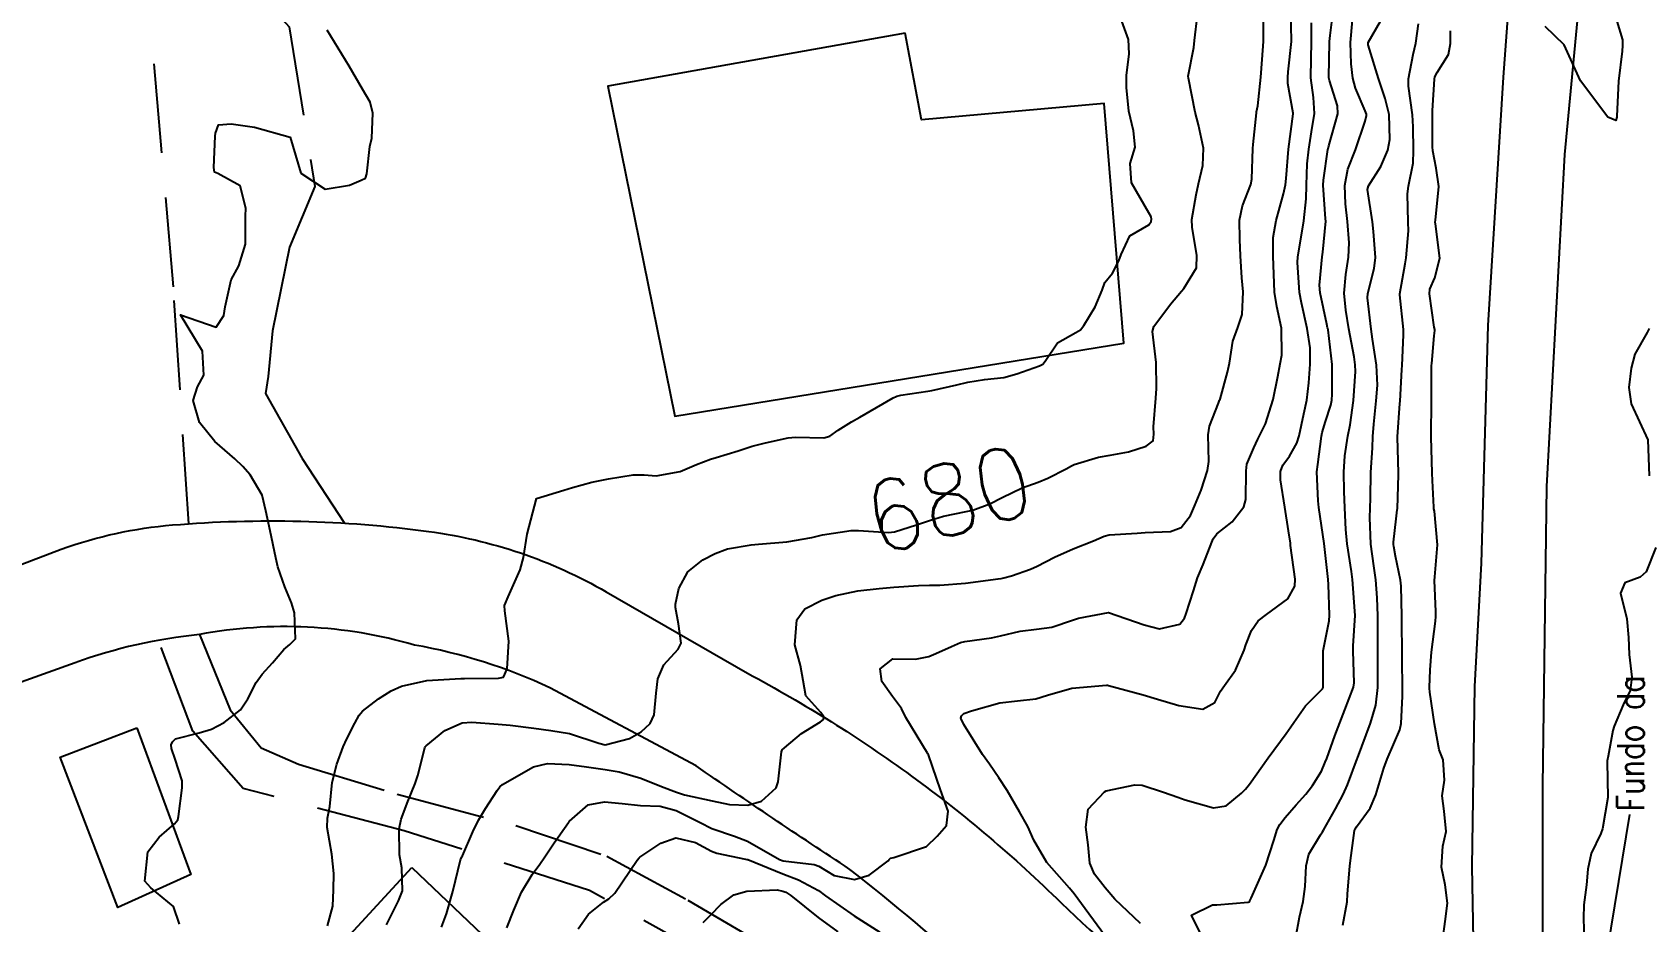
# Model space of a CAD drawing. Header units: metres. Extents: x 298520 to 308411, y 7433745 to 7450750.
# Drawn here: x 300737.4 to 300827.6, y 7447838.8 to 7447888.4 of the extents above; entities that cross this region are included whole.
import ezdxf
from ezdxf.enums import TextEntityAlignment as Align

# ---------------------------------------------------------------- set-up
doc = ezdxf.new("R2010")
doc.units = ezdxf.units.M
doc.header["$LTSCALE"] = 10
doc.linetypes.add('CONTINUO', pattern=[0])
doc.linetypes.add('DASHED', pattern=[0.75, 0.5, -0.25])
for name, color, linetype in [('Cotas', 45, 'Continuous'), ('Curvas de Nivel 1m', 11, 'Continuous'), ('Curvas de Nivel 5m', 15, 'Continuous'), ('Edificações', 30, 'Continuous'), ('Linha Férrea', 251, 'TRACKS'), ('TEXTO', 45, 'Continuous'), ('Vias Primárias', 230, 'Continuous'), ('Vias Secundárias', 230, 'DASHED')]:
    doc.layers.add(name, color=color, linetype=linetype)
doc.styles.add('ROMANS', font='romans', dxfattribs={"height": 0.2})
doc.styles.add('Style-STANDARD', font='STANDARD.shx')
doc.linetypes.add('TRACKS', pattern='A,0.15,[130,ltypeshp.shx,S=0.25,R=0,X=0,Y=0],0.15', length=0.3)

msp = doc.modelspace()

# ---------------------------------------------------------------- linework, layer by layer
at = {"layer": 'Curvas de Nivel 1m', "flags": 128}
for points, elevation in [([(300753.893, 7447838.551), (300754.186, 7447839.65), (300754.227, 7447840.546), (300754.24, 7447841.474), (300754.128, 7447842.548), (300753.872, 7447844.025), (300753.884, 7447844.552), (300754.019, 7447845.21), (300754.151, 7447846.548), (300754.413, 7447847.575), (300754.761, 7447848.539), (300754.959, 7447848.977), (300755.413, 7447849.851), (300755.65, 7447850.297), (300755.833, 7447850.526), (300756.726, 7447851.221), (300757.434, 7447851.657), (300758.015, 7447851.926), (300759.44, 7447852.239), (300761.335, 7447852.355), (300761.442, 7447852.356), (300761.542, 7447852.359), (300763.442, 7447852.373), (300763.709, 7447852.436), (300763.911, 7447852.897), (300764.007, 7447854.432), (300763.791, 7447856.133), (300763.779, 7447856.436), (300763.973, 7447856.908), (300764.646, 7447858.423), (300764.829, 7447859.115), (300765.043, 7447860.417), (300765.563, 7447862.41), (300767.085, 7447862.877), (300767.569, 7447863.018), (300768.638, 7447863.313), (300769.574, 7447863.509), (300770.953, 7447863.725), (300771.577, 7447863.729), (300772.238, 7447863.671), (300773.579, 7447863.914), (300774.489, 7447864.306), (300775.277, 7447864.605), (300775.589, 7447864.694), (300776.809, 7447865.063), (300777.599, 7447865.321), (300778.348, 7447865.516), (300779.606, 7447865.791), (300780.026, 7447865.824), (300781.607, 7447865.793), (300781.932, 7447865.893), (300782.393, 7447866.212), (300783.145, 7447866.678), (300783.62, 7447866.953), (300785.477, 7447868.018), (300785.632, 7447868.093), (300785.683, 7447868.119), (300785.909, 7447868.167), (300787.4, 7447868.388), (300787.636, 7447868.432), (300789.026, 7447868.749), (300789.641, 7447868.898), (300790.577, 7447869.051), (300791.644, 7447869.163), (300792.372, 7447869.367), (300793.65, 7447869.819), (300793.828, 7447869.902), (300793.961, 7447870.077), (300794.639, 7447871.1), (300795.677, 7447871.679), (300795.924, 7447871.812), (300796.115, 7447872.054), (300796.75, 7447873.1), (300797.136, 7447874.039), (300797.29, 7447874.455), (300797.717, 7447874.982), (300798.082, 7447875.672), (300798.208, 7447876.025), (300798.691, 7447877.068), (300799.748, 7447877.692), (300799.884, 7447877.875), (300799.899, 7447878.008), (300799.876, 7447878.13), (300799.756, 7447878.359), (300798.787, 7447880.02), (300798.701, 7447881.109), (300798.977, 7447882.018), (300798.895, 7447882.936), (300798.622, 7447884.022), (300798.504, 7447885.356), (300798.505, 7447886.023), (300798.654, 7447887.23), (300798.619, 7447888.023), (300797.893, 7447890.03)], 679), ([(300760.26, 7447838.475), (300760.535, 7447839.22), (300760.889, 7447840.466), (300761.321, 7447842.23), (300761.384, 7447842.398), (300761.417, 7447842.459), (300761.997, 7447843.793), (300762.317, 7447844.45), (300762.703, 7447845.096), (300763.368, 7447846.108), (300763.502, 7447846.307), (300763.658, 7447846.436), (300765.383, 7447847.413), (300766.174, 7447847.613), (300767.385, 7447847.561), (300768.346, 7447847.418), (300769.382, 7447847.268), (300770.169, 7447847.147), (300771.377, 7447846.793), (300772.531, 7447846.328), (300773.368, 7447845.999), (300773.824, 7447845.858), (300775.361, 7447845.516), (300776.325, 7447845.318), (300777.358, 7447845.274), (300778.126, 7447845.498), (300778.936, 7447846.254), (300779.048, 7447846.581), (300779.229, 7447848.252), (300779.283, 7447848.362), (300779.396, 7447848.475), (300780.362, 7447849.282), (300781.419, 7447849.934), (300781.578, 7447850.061), (300781.601, 7447850.218), (300781.425, 7447850.456), (300780.594, 7447851.393), (300780.445, 7447852.235), (300780.29, 7447853.076), (300779.983, 7447854.242), (300780.089, 7447855.636), (300780.546, 7447856.234), (300781.498, 7447856.731), (300782.267, 7447856.979), (300783.503, 7447857.247), (300784.697, 7447857.38), (300785.506, 7447857.444), (300786.893, 7447857.545), (300787.507, 7447857.559), (300788.081, 7447857.57), (300789.508, 7447857.674), (300791.331, 7447857.922), (300791.511, 7447857.944), (300791.643, 7447857.967), (300792.078, 7447858.094), (300793.143, 7447858.458), (300793.518, 7447858.627), (300794.472, 7447859.122), (300795.528, 7447859.585), (300796.649, 7447860.043), (300797.263, 7447860.308), (300797.538, 7447860.373), (300799.089, 7447860.465), (300799.54, 7447860.499), (300800.964, 7447860.566), (300801.545, 7447860.791), (300802.068, 7447861.462), (300802.301, 7447861.973), (300802.663, 7447862.878), (300803.031, 7447863.966), (300803.09, 7447864.465), (300803.06, 7447865.966), (300803.141, 7447866.442), (300803.631, 7447867.727), (300803.698, 7447867.893), (300803.724, 7447867.959), (300804.143, 7447869.46), (300804.247, 7447869.954), (300804.442, 7447871.182), (300804.722, 7447871.95), (300804.966, 7447872.672), (300805.007, 7447873.947), (300804.935, 7447874.723), (300804.866, 7447875.949), (300804.821, 7447876.864), (300804.802, 7447877.95), (300804.97, 7447878.739), (300805.437, 7447879.943), (300805.496, 7447880.224), (300805.56, 7447881.942), (300805.571, 7447882.177), (300805.756, 7447883.941), (300805.766, 7447883.998), (300805.827, 7447884.321), (300806.01, 7447885.937), (300806.139, 7447887.666), (300806.155, 7447887.936), (300806.156, 7447888.216), (300806.158, 7447889.936)], 681), ([(300799.283, 7447838.666), (300797.855, 7447840.024), (300797.309, 7447840.663), (300796.705, 7447841.427), (300796.445, 7447842.043), (300796.361, 7447843.072), (300796.231, 7447844.047), (300796.353, 7447845.05), (300797.279, 7447846.031), (300797.373, 7447846.075), (300798.975, 7447846.416), (300799.377, 7447846.39), (300800.573, 7447845.998), (300801.369, 7447845.724), (300801.772, 7447845.579), (300803.36, 7447845.124), (300804.069, 7447845.246), (300804.917, 7447845.945), (300805.144, 7447846.174), (300805.378, 7447846.461), (300806.409, 7447847.925), (300807.407, 7447849.276), (300807.67, 7447849.647), (300807.838, 7447849.906), (300808.491, 7447850.835), (300809.441, 7447851.784), (300809.479, 7447851.853), (300809.489, 7447851.89), (300809.482, 7447853.871), (300809.483, 7447853.89), (300809.809, 7447855.566), (300809.837, 7447855.887), (300809.787, 7447857.61), (300809.765, 7447857.887), (300809.533, 7447859.89), (300809.241, 7447861.893), (300809.194, 7447862.267), (300809.132, 7447863.895), (300809.181, 7447864.302), (300809.385, 7447865.892), (300809.423, 7447866.084), (300809.621, 7447866.703), (300809.911, 7447867.606), (300809.963, 7447867.887), (300809.99, 7447868.238), (300809.992, 7447869.885), (300809.757, 7447871.814), (300809.74, 7447871.889), (300809.733, 7447871.939), (300809.685, 7447872.135), (300809.309, 7447873.894), (300809.277, 7447874.324), (300809.433, 7447875.893), (300809.461, 7447876.159), (300809.625, 7447877.891), (300809.621, 7447878.025), (300809.488, 7447879.893), (300809.496, 7447880.174), (300809.748, 7447881.891), (300809.759, 7447881.935), (300809.805, 7447882.091), (300810.309, 7447883.883), (300810.276, 7447884.332), (300809.841, 7447885.737), (300809.805, 7447885.89), (300809.804, 7447885.93), (300809.843, 7447887.89), (300809.843, 7447887.92), (300809.877, 7447888.258), (300810.076, 7447889.887)], 684), ([(300763.893, 7447838.431), (300764.299, 7447839.414), (300764.723, 7447840.419), (300765.313, 7447841.404), (300765.74, 7447841.984), (300766.029, 7447842.403), (300766.543, 7447843.186), (300767.342, 7447844.319), (300767.374, 7447844.359), (300767.394, 7447844.389), (300768.436, 7447845.3), (300769.359, 7447845.474), (300770.346, 7447845.368), (300771.357, 7447845.257), (300772.464, 7447845.221), (300773.353, 7447844.99), (300774.701, 7447844.306), (300775.34, 7447843.985), (300776.612, 7447843.557), (300777.333, 7447843.277), (300779.119, 7447842.252), (300779.322, 7447842.182), (300781.068, 7447841.971), (300781.319, 7447841.877), (300782.177, 7447841.349), (300783.312, 7447841.139), (300784.141, 7447841.365), (300785.199, 7447842.181), (300785.254, 7447842.25), (300785.324, 7447842.318), (300785.503, 7447842.355), (300787.331, 7447842.979), (300787.93, 7447843.551), (300788.446, 7447844.139), (300788.547, 7447844.946), (300788.118, 7447846.143), (300787.447, 7447848.094), (300787.416, 7447848.15), (300787.393, 7447848.183), (300786.177, 7447850.169), (300785.937, 7447850.681), (300785.435, 7447851.344), (300784.834, 7447852.186), (300784.747, 7447852.89), (300785.456, 7447853.459), (300786.726, 7447853.431), (300787.457, 7447853.585), (300787.852, 7447853.754), (300788.725, 7447854.137), (300789.231, 7447854.368), (300789.467, 7447854.427), (300790.954, 7447854.624), (300791.472, 7447854.732), (300792.563, 7447855.002), (300793.478, 7447855.103), (300794.338, 7447855.214), (300795.486, 7447855.613), (300795.825, 7447855.718), (300797.493, 7447856.03), (300799.483, 7447855.356), (300800.347, 7447855.134), (300801.484, 7447855.379), (300801.737, 7447855.729), (300801.838, 7447855.977), (300802.235, 7447857.243), (300802.464, 7447857.97), (300802.776, 7447858.712), (300803.258, 7447859.963), (300803.339, 7447860.159), (300803.54, 7447860.43), (300804.407, 7447861.094), (300805.061, 7447861.945), (300805.16, 7447862.351), (300805.175, 7447863.944), (300805.219, 7447864.313), (300805.602, 7447865.227), (300805.838, 7447865.708), (300805.952, 7447865.935), (300806.265, 7447866.576), (300806.699, 7447867.924), (300806.945, 7447869.22), (300807.083, 7447869.919), (300807.174, 7447870.403), (300807.151, 7447871.918), (300806.888, 7447873.115), (300806.767, 7447873.924), (300806.724, 7447874.936), (300806.684, 7447875.926), (300806.695, 7447876.969), (300806.853, 7447877.924), (300807.261, 7447879.411), (300807.381, 7447879.916), (300807.419, 7447880.274), (300807.549, 7447881.914), (300807.8, 7447883.888), (300807.801, 7447883.91), (300807.503, 7447885.579), (300807.501, 7447885.915), (300807.537, 7447886.225), (300807.72, 7447887.912), (300807.684, 7447889.706)], 682), ([(300797.273, 7447838.03), (300795.792, 7447840.053), (300795.582, 7447840.332), (300795.309, 7447840.651), (300794.048, 7447842.073), (300793.335, 7447843.324), (300792.987, 7447844.084), (300792.527, 7447844.916), (300791.838, 7447846.095), (300791.38, 7447846.799), (300790.844, 7447847.564), (300790.459, 7447848.114), (300789.418, 7447849.778), (300789.252, 7447850.132), (300789.288, 7447850.268), (300789.426, 7447850.394), (300789.849, 7447850.545), (300791.432, 7447850.986), (300792.415, 7447851.108), (300793.434, 7447851.222), (300794.084, 7447851.426), (300795.44, 7447851.808), (300797.391, 7447851.979), (300797.442, 7447851.976), (300797.504, 7447851.967), (300799.434, 7447851.443), (300800.229, 7447851.204), (300801.426, 7447850.845), (300802.756, 7447850.637), (300803.429, 7447851.005), (300803.753, 7447851.642), (300803.964, 7447851.955), (300804.591, 7447852.81), (300805.075, 7447853.944), (300805.169, 7447854.242), (300805.479, 7447855.036), (300805.849, 7447855.573), (300806.327, 7447855.927), (300807.502, 7447856.807), (300807.898, 7447857.517), (300807.923, 7447857.906), (300807.666, 7447859.774), (300807.649, 7447859.909), (300807.543, 7447860.596), (300807.337, 7447861.913), (300807.109, 7447863.448), (300807.104, 7447863.917), (300807.231, 7447864.272), (300807.596, 7447864.776), (300808.021, 7447865.492), (300808.141, 7447865.905), (300808.4, 7447867.127), (300808.568, 7447867.901), (300808.679, 7447868.863), (300808.755, 7447869.899), (300808.756, 7447870.81), (300808.595, 7447871.901), (300808.267, 7447873.335), (300808.167, 7447873.905), (300808.052, 7447875.574), (300808.075, 7447875.906), (300808.314, 7447877.334), (300808.403, 7447877.903), (300808.538, 7447879.13), (300808.559, 7447879.902), (300808.596, 7447881.097), (300808.678, 7447881.901), (300808.832, 7447882.881), (300808.991, 7447883.898), (300808.944, 7447884.786), (300808.799, 7447885.9), (300808.804, 7447886.955), (300808.831, 7447887.9), (300808.831, 7447888.953)], 683), ([(300807.957, 7447837.903), (300808.16, 7447839.031), (300808.364, 7447839.899), (300808.479, 7447840.731), (300808.532, 7447841.898), (300808.681, 7447842.545), (300809.34, 7447843.629), (300809.44, 7447843.791), (300809.493, 7447843.889), (300810.174, 7447845.069), (300810.604, 7447845.878), (300810.833, 7447846.421), (300811.378, 7447847.87), (300811.393, 7447847.913), (300812.122, 7447849.859), (300812.417, 7447850.866), (300812.537, 7447851.854), (300812.54, 7447852.94), (300812.531, 7447853.854), (300812.538, 7447854.793), (300812.534, 7447855.854), (300812.502, 7447856.854), (300812.418, 7447857.856), (300812.304, 7447858.641), (300812.14, 7447859.861), (300812.082, 7447861.335), (300812.105, 7447861.862), (300812.12, 7447862.414), (300812.145, 7447863.862), (300812.229, 7447865.235), (300812.26, 7447865.86), (300812.305, 7447866.545), (300812.449, 7447867.858), (300812.513, 7447868.728), (300812.46, 7447869.852), (300812.236, 7447871.292), (300812.154, 7447871.855), (300811.957, 7447873.601), (300811.971, 7447873.857), (300812.332, 7447875.238), (300812.396, 7447875.853), (300812.294, 7447877.305), (300812.235, 7447877.855), (300811.965, 7447879.664), (300812.009, 7447879.858), (300812.701, 7447880.939), (300813.1, 7447881.847), (300813.214, 7447882.441), (300813.172, 7447883.847), (300812.948, 7447884.733), (300812.566, 7447885.853), (300811.99, 7447887.739), (300811.995, 7447887.859), (300812.678, 7447889.059)], 686), ([(300810.578, 7447838.583), (300810.818, 7447839.875), (300810.843, 7447840.339), (300810.962, 7447841.874), (300811.01, 7447842.189), (300811.238, 7447843.871), (300811.267, 7447843.948), (300811.346, 7447844.069), (300812.105, 7447845.116), (300812.422, 7447845.854), (300812.878, 7447847.338), (300813.058, 7447847.845), (300813.401, 7447848.673), (300813.757, 7447849.489), (300813.829, 7447849.836), (300813.906, 7447851.365), (300813.91, 7447851.835), (300813.895, 7447853.399), (300813.895, 7447853.836), (300813.876, 7447855.448), (300813.872, 7447855.836), (300813.836, 7447857.51), (300813.8, 7447857.837), (300813.526, 7447859.188), (300813.421, 7447859.731), (300813.408, 7447859.842), (300813.407, 7447859.97), (300813.554, 7447861.261), (300813.623, 7447861.778), (300813.629, 7447861.839), (300813.694, 7447863.727), (300813.697, 7447863.839), (300813.633, 7447865.82), (300813.633, 7447865.84), (300813.768, 7447867.702), (300813.777, 7447867.839), (300813.877, 7447869.611), (300813.888, 7447869.838), (300813.971, 7447871.544), (300813.964, 7447871.837), (300813.761, 7447873.781), (300813.762, 7447873.839), (300814.058, 7447875.498), (300814.12, 7447875.836), (300814.24, 7447877.34), (300814.225, 7447877.835), (300814.182, 7447879.423), (300814.241, 7447879.835), (300814.507, 7447881.119), (300814.523, 7447881.833), (300814.502, 7447883.147), (300814.462, 7447883.834), (300814.252, 7447885.423), (300814.247, 7447885.836), (300814.508, 7447887.189), (300814.65, 7447887.832), (300814.799, 7447888.915)], 687), ([(300825.886, 7447889.051), (300826.188, 7447888.007), (300826.201, 7447887.695), (300826.175, 7447887.389), (300825.969, 7447885.698), (300825.881, 7447883.757), (300825.876, 7447883.699), (300825.821, 7447883.518), (300825.386, 7447883.704), (300823.843, 7447885.72), (300822.94, 7447887.729), (300821.883, 7447888.762)], 689), ([(300745.628, 7447838.646), (300745.287, 7447839.619), (300744.019, 7447840.669), (300743.678, 7447841.046), (300743.86, 7447842.672), (300744.496, 7447843.502), (300745.347, 7447844.245), (300745.529, 7447844.469), (300745.571, 7447844.648), (300745.77, 7447846.245), (300745.771, 7447846.646), (300745.385, 7447847.851), (300745.182, 7447848.445), (300745.166, 7447848.653), (300745.223, 7447848.825), (300745.398, 7447848.979), (300746.72, 7447849.32), (300747.406, 7447849.525), (300748.125, 7447849.906), (300749.022, 7447850.606), (300749.429, 7447851.211), (300749.912, 7447852.121), (300750.24, 7447852.592), (300750.808, 7447853.227), (300751.457, 7447853.972), (300751.785, 7447854.252), (300752.098, 7447854.574), (300752.041, 7447856.018), (300751.868, 7447856.576), (300751.502, 7447857.469), (300751.119, 7447858.584), (300751.009, 7447859.097), (300750.678, 7447860.589), (300750.438, 7447861.707), (300750.23, 7447862.593), (300749.574, 7447863.727), (300749.163, 7447864.191), (300748.71, 7447864.613), (300747.597, 7447865.579), (300746.743, 7447866.639), (300746.385, 7447867.883), (300746.635, 7447868.64), (300746.983, 7447869.297), (300746.912, 7447870.638), (300745.683, 7447872.65), (300747.676, 7447871.961), (300748.089, 7447872.624), (300748.165, 7447873.1), (300748.511, 7447874.618), (300748.935, 7447875.391), (300749.301, 7447876.606), (300749.311, 7447878.169), (300749.331, 7447878.606), (300749.019, 7447879.865), (300747.772, 7447880.557), (300747.578, 7447880.632), (300747.532, 7447880.877), (300747.612, 7447882.632), (300747.629, 7447882.808), (300747.809, 7447883.271), (300748.515, 7447883.324), (300749.808, 7447883.145), (300751.803, 7447882.58), (300752.391, 7447880.574), (300753.764, 7447879.682), (300755.115, 7447879.889), (300755.769, 7447880.169), (300756.004, 7447880.294), (300756.079, 7447880.527), (300756.258, 7447882.064), (300756.362, 7447882.524), (300756.425, 7447883.916), (300756.271, 7447884.526), (300755.834, 7447885.25), (300755.1, 7447886.538), (300753.873, 7447888.55)], 678), ([(300816.156, 7447837.811), (300816.3, 7447838.793), (300816.427, 7447839.809), (300816.292, 7447840.826), (300816.081, 7447841.812), (300816.156, 7447842.99), (300816.359, 7447843.81), (300816.234, 7447844.937), (300816.118, 7447845.809), (300816.258, 7447846.683), (300816.178, 7447847.808), (300815.966, 7447848.378), (300815.701, 7447849.816), (300815.439, 7447851.583), (300815.414, 7447851.82), (300815.413, 7447851.85), (300815.453, 7447852.832), (300815.538, 7447853.819), (300815.757, 7447855.548), (300815.768, 7447855.816), (300815.768, 7447856.089), (300815.706, 7447857.817), (300815.723, 7447858.025), (300815.871, 7447859.815), (300815.691, 7447861.688), (300815.67, 7447861.818), (300815.666, 7447861.921), (300815.579, 7447863.41), (300815.564, 7447863.82), (300815.563, 7447863.84), (300815.508, 7447865.821), (300815.506, 7447865.929), (300815.53, 7447867.821), (300815.529, 7447867.926), (300815.54, 7447869.821), (300815.543, 7447869.933), (300815.678, 7447871.481), (300815.713, 7447871.789), (300815.715, 7447871.82), (300815.71, 7447871.846), (300815.684, 7447871.964), (300815.417, 7447873.823), (300815.443, 7447874.086), (300815.712, 7447874.723), (300816.003, 7447875.816), (300815.752, 7447877.742), (300815.737, 7447877.82), (300815.736, 7447877.837), (300815.754, 7447877.948), (300815.944, 7447879.817), (300815.788, 7447880.854), (300815.598, 7447881.822), (300815.586, 7447882.041), (300815.581, 7447883.822), (300815.583, 7447884.065), (300815.699, 7447885.821), (300815.726, 7447885.94), (300815.848, 7447886.191), (300816.48, 7447887.194), (300816.594, 7447887.809), (300816.584, 7447888.514)], 688), ([(300827.685, 7447871.902), (300827.577, 7447871.672), (300826.89, 7447870.456), (300826.678, 7447869.685), (300826.559, 7447868.603), (300826.68, 7447867.684), (300827.603, 7447865.67), (300827.691, 7447863.669)], 688), ([(300828.063, 7447859.672), (300827.519, 7447858.313), (300827.18, 7447858.02), (300826.318, 7447857.692), (300826.079, 7447857.123), (300826.432, 7447855.691), (300826.529, 7447854.637), (300826.569, 7447853.689), (300826.716, 7447852.421), (300826.62, 7447851.688), (300826.233, 7447850.89), (300825.727, 7447849.697), (300825.663, 7447849.445), (300825.396, 7447848.01), (300825.343, 7447847.751), (300825.339, 7447847.701), (300825.373, 7447845.7), (300825.085, 7447843.964), (300824.989, 7447843.704), (300824.454, 7447842.586), (300824.252, 7447841.711), (300824.18, 7447840.841), (300824.044, 7447839.712), (300824.017, 7447838.981), (300824.058, 7447837.712)], 688), ([(300767.889, 7447838.384), (300768.467, 7447839.196), (300769.295, 7447839.856), (300769.604, 7447840.059), (300769.93, 7447840.361), (300771.184, 7447842.205), (300771.286, 7447842.341), (300771.323, 7447842.375), (300772.507, 7447843.152), (300773.334, 7447843.453), (300774.438, 7447843.202), (300775.327, 7447842.715), (300775.626, 7447842.595), (300777.226, 7447842.271), (300777.304, 7447842.251), (300777.323, 7447842.251), (300777.349, 7447842.243), (300779.315, 7447841.44), (300780.192, 7447841.117), (300781.306, 7447840.51), (300781.702, 7447840.216), (300783.286, 7447839.099), (300784.72, 7447838.186)], 683), ([(300774.857, 7447838.726), (300775.286, 7447839.161), (300775.853, 7447839.733), (300776.577, 7447840.281), (300777.305, 7447840.48), (300779, 7447840.559), (300779.305, 7447840.488), (300779.477, 7447840.42), (300779.766, 7447840.243), (300781.285, 7447839), (300782.389, 7447838.209)], 684)]:
    msp.add_lwpolyline(points, dxfattribs=dict(at, elevation=elevation))
at = {"layer": 'Curvas de Nivel 5m', "flags": 128}
for points, elevation in [([(300757.18, 7447838.605), (300757.277, 7447838.786), (300757.853, 7447839.946), (300758.073, 7447840.502), (300758.031, 7447841.788), (300757.906, 7447842.504), (300757.891, 7447843.958), (300758.004, 7447844.503), (300758.379, 7447845.484), (300758.788, 7447846.496), (300758.929, 7447846.943), (300759.319, 7447848.491), (300759.345, 7447848.54), (300759.394, 7447848.594), (300760.429, 7447849.453), (300761.414, 7447849.878), (300761.947, 7447849.922), (300763.413, 7447849.807), (300764.095, 7447849.748), (300765.41, 7447849.573), (300766.358, 7447849.451), (300767.406, 7447849.274), (300769.038, 7447848.734), (300769.397, 7447848.659), (300770.753, 7447849), (300771.408, 7447849.374), (300771.907, 7447849.844), (300772.122, 7447850.333), (300772.234, 7447851.533), (300772.33, 7447852.331), (300772.658, 7447853.121), (300773.46, 7447853.987), (300773.641, 7447854.317), (300773.479, 7447855.407), (300773.316, 7447856.322), (300773.314, 7447856.502), (300773.504, 7447857.38), (300773.998, 7447858.313), (300774.842, 7447858.981), (300775.529, 7447859.341), (300776.229, 7447859.586), (300777.536, 7447859.82), (300777.949, 7447859.853), (300779.539, 7447859.977), (300780.922, 7447860.229), (300781.535, 7447860.369), (300783.132, 7447860.611), (300783.539, 7447860.623), (300785.212, 7447860.509), (300785.538, 7447860.542), (300786.776, 7447860.93), (300787.549, 7447861.197), (300788.281, 7447861.413), (300789.556, 7447861.669), (300789.922, 7447861.76), (300790.869, 7447862.11), (300791.566, 7447862.453), (300792.67, 7447862.991), (300793.575, 7447863.317), (300794.114, 7447863.538), (300795.141, 7447864.064), (300795.427, 7447864.22), (300795.586, 7447864.294), (300796.93, 7447864.703), (300797.595, 7447864.817), (300798.614, 7447865.003), (300799.603, 7447865.33), (300799.991, 7447865.621), (300800.019, 7447866.004), (300800.012, 7447866.399), (300800.143, 7447868.002), (300800.175, 7447868.539), (300800.154, 7447870.002), (300799.959, 7447871.726), (300800.027, 7447872.005), (300800.952, 7447873.248), (300801.566, 7447873.982), (300801.704, 7447874.137), (300802.404, 7447875.285), (300802.432, 7447875.973), (300802.167, 7447877.556), (300802.155, 7447877.976), (300802.383, 7447879.357), (300802.53, 7447879.972), (300802.771, 7447880.987), (300802.808, 7447881.97), (300802.526, 7447883.262), (300802.337, 7447883.975), (300801.957, 7447885.864), (300801.951, 7447885.979), (300802.252, 7447887.592), (300802.299, 7447887.976), (300802.471, 7447889.39)], 680), ([(300802.699, 7447837.969), (300802.124, 7447839.144), (300803.299, 7447839.713), (300803.537, 7447839.72), (300805.302, 7447839.857), (300805.357, 7447839.885), (300805.386, 7447839.939), (300805.455, 7447840.088), (300806.284, 7447841.926), (300806.726, 7447843.309), (300806.909, 7447843.917), (300807.055, 7447844.207), (300807.353, 7447844.591), (300807.974, 7447845.294), (300808.516, 7447845.899), (300808.892, 7447846.38), (300809.386, 7447847.187), (300809.603, 7447847.676), (300809.68, 7447847.887), (300810.143, 7447849.145), (300810.415, 7447849.88), (300810.7, 7447850.601), (300811.176, 7447851.873), (300811.214, 7447852.103), (300811.153, 7447853.873), (300811.163, 7447854.178), (300811.26, 7447855.872), (300811.252, 7447856.116), (300811.112, 7447857.874), (300811.058, 7447858.335), (300810.82, 7447859.877), (300810.743, 7447860.68), (300810.689, 7447861.879), (300810.65, 7447862.801), (300810.638, 7447863.879), (300810.693, 7447864.782), (300810.858, 7447865.878), (300810.986, 7447866.509), (300811.18, 7447867.875), (300811.283, 7447869.499), (300811.278, 7447869.866), (300811.216, 7447870.31), (300810.916, 7447871.872), (300810.742, 7447872.923), (300810.662, 7447873.876), (300810.755, 7447874.916), (300810.901, 7447875.872), (300810.928, 7447876.679), (300810.847, 7447877.874), (300810.736, 7447878.849), (300810.696, 7447879.876), (300810.868, 7447880.792), (300811.292, 7447881.868), (300811.819, 7447883.472), (300811.897, 7447883.785), (300811.893, 7447883.859), (300811.825, 7447884.041), (300811.283, 7447885.314), (300811.141, 7447885.871), (300811.052, 7447886.675), (300811, 7447887.873), (300811.121, 7447889.108)], 685)]:
    msp.add_lwpolyline(points, dxfattribs=dict(at, elevation=elevation))
at = {"layer": 'Edificações'}
for points in [[(300786.147, 7447888.392), (300769.544, 7447885.419), (300773.277, 7447867.001), (300798.358, 7447871.084), (300797.249, 7447884.455), (300787.055, 7447883.547)], [(300743.246, 7447849.591), (300746.253, 7447841.419), (300742.184, 7447839.564), (300738.956, 7447847.957)], [(300758.588, 7447841.8), (300764.482, 7447836.191), (300754.498, 7447825.388), (300752.348, 7447824.765), (300748.119, 7447828.781), (300748.919, 7447831.289)]]:
    msp.add_lwpolyline(points, close=True, dxfattribs=at)
at = {"layer": 'Linha Férrea', "flags": 128}
for points in [[(298729.261, 7450749.95), (298734.809, 7450730.65), (298742.343, 7450703.451), (298750.119, 7450676.237), (298757.889, 7450649.199), (298765.189, 7450623.712), (298769.985, 7450606.424), (298776.494, 7450583.287), (298783.055, 7450560.248), (298788.164, 7450542.214), (298793.821, 7450521.584), (298798.125, 7450506.606), (298804.386, 7450484.418), (298809.295, 7450466.837), (298814.551, 7450448.858), (298819.559, 7450431.225), (298826.267, 7450408.649), (298831.926, 7450389.314), (298837.135, 7450370.779), (298842.092, 7450352.398), (298847.802, 7450331.823), (298852.149, 7450316.412), (298858.34, 7450294.769), (298862.969, 7450278.965), (298867.952, 7450260.088), (298870.924, 7450249.95), (298873.722, 7450238.982), (298878.355, 7450222.697), (298882.025, 7450210.358), (298885.603, 7450197.651), (298890.189, 7450181.049), (298894.637, 7450166.006), (298898.995, 7450149.812), (298904.361, 7450131.79), (298908.122, 7450117.709), (298911.93, 7450103.946), (298916.104, 7450089.039), (298920.554, 7450073.399), (298923.212, 7450064.319), (298926.468, 7450052.577), (298930.321, 7450038.956), (298934.723, 7450023.223), (298938.252, 7450011.622), (298941.509, 7449999.193), (298944.399, 7449989.651), (298947.701, 7449977.682), (298952.335, 7449961.49), (298956.967, 7449946.581), (298961.92, 7449929.017), (298965.909, 7449915.258), (298970.082, 7449900.905), (298973.936, 7449887.787), (298977.788, 7449874.853), (298981.549, 7449862.469), (298986.366, 7449847.197), (298989.852, 7449836.37), (298994.575, 7449822.337), (298999.437, 7449807.292), (299004.068, 7449794.269), (299008.7, 7449781.657), (299013.057, 7449770.328), (299018.285, 7449757.718), (299022.322, 7449748.037), (299026.817, 7449737.63), (299031.861, 7449726.852), (299036.814, 7449716.896), (299043.096, 7449705.205), (299047.821, 7449696.534), (299054.335, 7449685.572), (299060.664, 7449675.852), (299069.469, 7449663.104), (299077.541, 7449652.872), (299085.429, 7449643.336), (299089.832, 7449637.784), (299098.728, 7449628.561), (299107.993, 7449618.793), (299117.442, 7449610.031), (299127.077, 7449601.223), (299138.453, 7449591.782), (299150.409, 7449582.651), (299162.779, 7449573.982), (299174.004, 7449567.002), (299185.962, 7449560.295), (299199.698, 7449553.222), (299213.253, 7449547.024), (299227.033, 7449541.5), (299241.999, 7449536.525), (299258.424, 7449531.831), (299277.224, 7449527.814), (299295.935, 7449525.032), (299311.589, 7449523.57), (299326.876, 7449522.883), (299340.975, 7449522.747), (299353.572, 7449523.111), (299369.274, 7449524.069), (299382.826, 7449525.211), (299396.609, 7449526.717), (299414.178, 7449529.501), (299430.969, 7449532.603), (299440.142, 7449534.839), (299451.094, 7449537.487), (299469.666, 7449542.917), (299486.963, 7449547.755), (299510.376, 7449554.83), (299531.414, 7449561.037), (299544.903, 7449564.894), (299559.186, 7449569.068), (299590.197, 7449576.665), (299616.417, 7449582.259), (299645.03, 7449585.805), (299675.251, 7449587.635), (299705.522, 7449586.259), (299732.882, 7449582.825), (299762.581, 7449576.088), (299791.888, 7449566.944), (299816.217, 7449556.896), (299840.774, 7449544.781), (299859.676, 7449534.387), (299878.529, 7449521.308), (299897.376, 7449507.135), (299919.538, 7449486.991), (299927.658, 7449478.626), (299947.133, 7449456.962), (299961.499, 7449437.961), (299971.137, 7449424.784), (299981.869, 7449408.322), (299997.595, 7449383.682), (300016.228, 7449354.96), (300035.864, 7449324.687), (300055.136, 7449295.587), (300073.232, 7449268.397), (300085.868, 7449249.95), (300089.501, 7449244.778), (300101.211, 7449227.647), (300111.197, 7449214.14), (300124.752, 7449194.736), (300135.909, 7449179.759), (300148.296, 7449162.129), (300160.805, 7449144.566), (300173.129, 7449128.481), (300185.523, 7449112.088), (300198.402, 7449095.758), (300207.462, 7449083.98), (300220.094, 7449068.515), (300233.468, 7449051.744), (300246.778, 7449035.349), (300263.478, 7449015.076), (300277.526, 7448998.444), (300292.814, 7448981.501), (300306.688, 7448964.856), (300324.623, 7448944.393), (300340.398, 7448926.517), (300357.9, 7448907.843), (300372.755, 7448891.817), (300392.041, 7448871.054), (300410.717, 7448852.066), (300427.475, 7448834.137), (300439.245, 7448822.858), (300454.898, 7448806.525), (300473.448, 7448788.164), (300493.111, 7448768.808), (300511.705, 7448749.95), (300518.198, 7448743.612), (300525.672, 7448735.984), (300530.889, 7448730.361), (300538.141, 7448723.284), (300543.771, 7448717.624), (300548.924, 7448711.903), (300554.778, 7448706.093), (300562.444, 7448698.573), (300570.483, 7448690.198), (300580.06, 7448680.508), (300590.013, 7448670.628), (300599.102, 7448661.391), (300608.565, 7448651.702), (300616.68, 7448643.32), (300625.581, 7448633.859), (300633.62, 7448625.859), (300641.21, 7448617.858), (300649.582, 7448609.897), (300659.386, 7448599.72), (300667.387, 7448591.231), (300676.098, 7448582.784), (300683.871, 7448574.669), (300691.725, 7448567.153), (300703.33, 7448554.876), (300711.744, 7448546.351), (300718.093, 7448539.767), (300726.506, 7448530.983), (300733.153, 7448523.695), (300741.152, 7448514.418), (300747.426, 7448507.242), (300750.054, 7448504.018), (300758.169, 7448493.99), (300764.854, 7448485.238), (300772.251, 7448475.55), (300781.114, 7448462.855), (300788.178, 7448452.147), (300795.99, 7448439.115), (300802.712, 7448427.661), (300809.137, 7448414.665), (300814.959, 7448402.42), (300819.763, 7448391.601), (300824.722, 7448378.533), (300829.079, 7448366.59), (300833.249, 7448353.858), (300836.592, 7448342.438), (300839.822, 7448330.572), (300842.678, 7448317.912), (300845.758, 7448304.202), (300848.387, 7448291.169), (300849.927, 7448279.903), (300851.843, 7448266.756), (300852.632, 7448254.174), (300852.974, 7448249.95), (300853.718, 7448237.64), (300853.896, 7448226.066), (300854.164, 7448215.145), (300853.836, 7448203.832), (300853.598, 7448192.905), (300852.795, 7448182.25), (300851.991, 7448170.79), (300850.801, 7448159.302), (300849.223, 7448146.768), (300848.151, 7448135.486), (300846.96, 7448124.114), (300845.442, 7448113.546), (300844.222, 7448102.204), (300842.288, 7448090.385), (300840.978, 7448078.33), (300839.608, 7448068.386), (300838.209, 7448056.39), (300836.541, 7448045.166), (300835.023, 7448032.665), (300833.535, 7448020.341), (300832.284, 7448009.205), (300831.094, 7447998.637), (300829.874, 7447985.926), (300828.432, 7447973.713), (300826.546, 7447955.639), (300825.162, 7447943.391), (300824.986, 7447942.247), (300823.836, 7447930.96), (300822.657, 7447919.829), (300821.593, 7447909.075), (300820.243, 7447895.408), (300819.533, 7447885.934), (300818.679, 7447872.07), (300818.298, 7447858.799), (300817.927, 7447851.916), (300817.786, 7447841.862), (300817.933, 7447833.489), (300818.516, 7447815.843), (300820.361, 7447795.876), (300822.449, 7447776.733), (300825.922, 7447758.996), (300827.722, 7447750.217), (300828.687, 7447743.229), (300830.467, 7447731.539), (300833.751, 7447711.152), (300838.977, 7447681.969), (300842.161, 7447664.851), (300846.249, 7447643.566), (300856.898, 7447587.933), (300861.3, 7447564.706), (300863.731, 7447552.015), (300867.081, 7447534.8), (300870.251, 7447518.153), (300879.139, 7447471.406), (300882.717, 7447452.426), (300886.196, 7447433.436), (300890.621, 7447408.952), (300893.065, 7447393.996), (300894.895, 7447382.534), (300896.018, 7447374.923), (300897.056, 7447367.88), (300898.671, 7447355.202), (300899.884, 7447344.173), (300901.155, 7447328.57), (300902.425, 7447306.17), (300902.632, 7447290.927), (300902.643, 7447274.906), (300901.209, 7447249.806), (300899.894, 7447235.454), (300897.424, 7447214.973), (300896.24, 7447207.108, -0.017609), (300893.245, 7447191.067), (300890.79, 7447180.008), (300886.347, 7447162.337), (300883.122, 7447151.267), (300877.521, 7447133.871), (300873.858, 7447123.752), (300865.532, 7447103.056), (300859.822, 7447090.388), (300850.503, 7447071.406), (300846.315, 7447063.106), (300836.805, 7447045.834), (300827.664, 7447031.197), (300815.395, 7447013.014), (300803.069, 7446996.228), (300792.968, 7446983.245), (300781.446, 7446969.292), (300759.63, 7446945.435), (300748.36, 7446933.669), (300737.301, 7446922.447), (300720.178, 7446905.644), (300707.821, 7446893.561), (300697.057, 7446883.028), (300686.376, 7446872.224), (300676.506, 7446862.329), (300660.145, 7446845.845), (300651.989, 7446837.638), (300637.917, 7446823.835), (300624.102, 7446810.419), (300614.955, 7446801.573), (300610.107, 7446796.538), (300599.124, 7446785.64, 0.017844), (300588.776, 7446774.611), (300582.973, 7446768.596), (300572.807, 7446757.15), (300570.635, 7446754.423, -0.018804), (300566.868, 7446749.902, -0.021463), (300565.197, 7446747.771, 0.014089), (300560.744, 7446742.236), (300556.818, 7446737.065), (300549.018, 7446726.402), (300544.903, 7446720.152), (300542.989, 7446717.435), (300540.702, 7446714.014), (300534.516, 7446704.131), (300528.813, 7446694.775), (300525.37, 7446688.688), (300519.775, 7446678.443, 0.017217), (300513.559, 7446666.068), (300510.115, 7446659.471), (300505.35, 7446648.44), (300501.39, 7446638.953, 0.017957), (300498.447, 7446631.125), (300492.383, 7446614.647), (300488.086, 7446600.958), (300484.889, 7446590.082), (300482.448, 7446580.533), (300479.028, 7446566.174), (300474.999, 7446546.195), (300472.245, 7446530.076), (300469.723, 7446510.133), (300467.649, 7446494.09), (300465.343, 7446472.628), (300462.509, 7446448.283), (300460.589, 7446427.75), (300458.173, 7446403.459), (300455.716, 7446377.743), (300453.679, 7446357.578), (300451.179, 7446331.957), (300448.408, 7446302.907), (300446.096, 7446278.461), (300443.948, 7446255.986), (300443.327, 7446249.95), (300441.921, 7446236.026), (300439.714, 7446214.959), (300437.145, 7446189.663), (300434.772, 7446164.489), (300432.986, 7446145.942), (300427.675, 7446092.019), (300425.457, 7446069.071), (300422.052, 7446034.05), (300420.454, 7446017.74), (300416.946, 7445981.751), (300414.159, 7445952.95), (300410.686, 7445916.311), (300408.437, 7445891.812), (300405.718, 7445868.171), (300403.766, 7445842.739), (300401.654, 7445818.651), (300400.337, 7445806.143), (300399.876, 7445801.282), (300399.266, 7445794.558)], [(298905.363, 7450145.031), (298910.207, 7450124.873), (298915.002, 7450108.012), (298921.739, 7450085.266), (298926.98, 7450064.83), (298931.003, 7450051.742), (298934.224, 7450039.953), (298937.65, 7450027.983), (298940.458, 7450017.786), (298943.206, 7450008.624), (298945.866, 7449998.811), (298948.85, 7449988.084), (298952.218, 7449977.183), (298954.849, 7449967.637), (298957.892, 7449956.733), (298961.763, 7449943.848), (298964.896, 7449932.558), (298968.973, 7449920.293), (298972.372, 7449908.382), (298975.8, 7449896.208), (298979.287, 7449884.682), (298982.035, 7449875.079), (298985.463, 7449863.464), (298988.891, 7449853.475), (298994.252, 7449836.792), (298999.642, 7449820.007), (299004.122, 7449806.223), (299009.577, 7449791.55), (299017.072, 7449771.922), (299023.852, 7449755.78), (299031.351, 7449735.099), (299042.615, 7449714.768), (299049.157, 7449702.257), (299057.947, 7449687.795), (299067.128, 7449674.025), (299074.388, 7449663.764), (299083.266, 7449652.271), (299093.226, 7449640.21), (299104.865, 7449628.3), (299116.059, 7449616.929), (299127.188, 7449606.965), (299134.846, 7449600.398), (299146.061, 7449590.999), (299159.8, 7449581.134), (299172.881, 7449572.672), (299188.754, 7449563.553), (299203.487, 7449555.781), (299219.692, 7449548.782), (299229.285, 7449544.979), (299249.695, 7449538.196), (299264.418, 7449534.22), (299286.841, 7449530.183), (299305.276, 7449527.832), (299319.472, 7449527.113), (299340.209, 7449526.73), (299362.575, 7449527.496), (299380.335, 7449528.889), (299402.027, 7449531.43), (299418.393, 7449534.55), (299439.271, 7449538.773), (299455.546, 7449542.61), (299468.219, 7449546.447), (299486.071, 7449551.679), (299502.678, 7449556.429), (299521.873, 7449562.476), (299544.903, 7449569.511), (299558.765, 7449572.874), (299572.65, 7449576.475), (299589.389, 7449580.647), (299603.615, 7449583.903), (299623.713, 7449587.445), (299640.449, 7449589.67), (299657.813, 7449590.983), (299675.925, 7449591.554), (299694.255, 7449591.042), (299708.541, 7449590.126), (299722.182, 7449588.244), (299738.919, 7449585.56), (299759.653, 7449580.821), (299775.25, 7449576.474), (299786.436, 7449572.94), (299797.015, 7449569.282), (299807.003, 7449565.52), (299816.424, 7449561.561), (299823.596, 7449557.979), (299834.148, 7449553.022), (299842.943, 7449548.641), (299850.946, 7449544.045), (299857.58, 7449540.07), (299867.592, 7449534.039), (299879.685, 7449526.144), (299888.765, 7449519.647), (299901.686, 7449509.708), (299911.305, 7449500.703), (299920.635, 7449492.515), (299928.708, 7449484.626), (299935.814, 7449476.733), (299943.925, 7449467.258), (299951.104, 7449459.003), (299957.671, 7449450.784), (299963.484, 7449442.67), (299970.77, 7449432.303), (299976.475, 7449423.904), (299982.432, 7449414.862), (299988.891, 7449404.85), (299995.852, 7449394.443), (300002.312, 7449383.928), (300010.887, 7449370.223), (300018.781, 7449358.239), (300026.569, 7449345.892), (300033.388, 7449335.88), (300041.176, 7449324.037), (300049.358, 7449311.838), (300057.288, 7449299.745), (300065.47, 7449287.364), (300073.508, 7449275.701), (300081.011, 7449264.541), (300090.196, 7449251.298), (300091.164, 7449249.95), (300100.525, 7449236.167), (300109.403, 7449223.951), (300117.162, 7449213.187), (300127.336, 7449198.457), (300139.6, 7449181.446), (300149.952, 7449166.72), (300159.813, 7449153.466), (300168.75, 7449141.382), (300179.779, 7449126.346), (300190.932, 7449112.414), (300203.876, 7449095.222), (300217.308, 7449078.587), (300230.374, 7449062.005), (300242.887, 7449046.162), (300256.877, 7449029.774), (300272.777, 7449010.921), (300288.309, 7448992.868), (300306.303, 7448971.97), (300322.512, 7448953.54), (300337.055, 7448937.024), (300349.196, 7448923.521), (300363.433, 7448907.803), (300372.178, 7448898.27), (300387.649, 7448881.624), (300402.322, 7448866.086), (300417.298, 7448851.105), (300428.763, 7448838.962), (300440.716, 7448827.379), (300454.398, 7448813.148), (300467.461, 7448800.639), (300481.638, 7448785.533), (300502.227, 7448765.254), (300514.06, 7448753.852), (300517.826, 7448749.95), (300528.275, 7448738.976), (300540.783, 7448726.333), (300551.364, 7448715.261), (300568.358, 7448698.083), (300580.431, 7448686.447), (300591.073, 7448675.242), (300605.822, 7448659.996), (300619.827, 7448645.871), (300631.531, 7448633.85), (300641.93, 7448623.388), (300651.196, 7448614.132), (300663.21, 7448601.736), (300675.654, 7448588.967), (300686.366, 7448579.136), (300697.132, 7448567.001), (300714.307, 7448549.82), (300728.065, 7448535.254), (300742.189, 7448519.954), (300754.02, 7448506), (300763.608, 7448493.67), (300772.134, 7448482.969), (300781.594, 7448469.905), (300789.873, 7448457.453), (300798.087, 7448444.138), (300806.367, 7448430.378), (300809.353, 7448423.731), (300815.826, 7448410.715), (300822.176, 7448396.83), (300827.777, 7448382.459), (300832.26, 7448369.325), (300838.297, 7448352.647), (300842.655, 7448335.903), (300846.951, 7448318.72), (300850.061, 7448305.153), (300853.485, 7448286.05), (300855.912, 7448269.922), (300857.341, 7448249.95), (300858.33, 7448231.606), (300857.942, 7448206.205), (300856.925, 7448178.368), (300854.333, 7448156.855), (300851.333, 7448129.708), (300849.095, 7448108.502), (300845.739, 7448085.317), (300843.044, 7448064.17), (300840.396, 7448043.097), (300838.567, 7448030.951), (300837.041, 7448016.016), (300835.11, 7447994.958), (300832.975, 7447975.28), (300830.738, 7447953.623), (300829.108, 7447937.188), (300828.366, 7447933.435), (300827.045, 7447924.743), (300825.629, 7447910.191), (300824.268, 7447895.589), (300822.966, 7447881.617), (300821.953, 7447863.074), (300821.73, 7447846.352), (300821.738, 7447838.346), (300822.298, 7447822.796), (300823.264, 7447806.625), (300824.128, 7447792.391), (300826.211, 7447777.691), (300829.715, 7447760.435), (300831.501, 7447751.07), (300833.495, 7447738.255), (300836.415, 7447720.056), (300862.711, 7447579.549), (300879.787, 7447489.912), (300882.904, 7447473.371), (300886.736, 7447453.399), (300891.84, 7447425.61), (300894.824, 7447408.419), (300897.501, 7447392.308), (300900.259, 7447374.699), (300902.627, 7447356.768), (300903.989, 7447344.999), (300904.86, 7447335.88), (300905.847, 7447322.28), (300906.291, 7447313.022), (300906.573, 7447308.418), (300906.759, 7447298.893), (300906.88, 7447292.725, -0.006984), (300906.844, 7447284.829), (300906.695, 7447276.838), (300906.36, 7447267.883), (300905.744, 7447256.667), (300905.23, 7447249.95), (300904.292, 7447239.525), (300903.012, 7447227.25), (300901.034, 7447212.309), (300899.543, 7447202.921, -0.011988), (300897.909, 7447194.02), (300894.997, 7447180.769), (300891.356, 7447165.387), (300887.457, 7447151.115), (300883.301, 7447137.652), (300876.75, 7447119.219), (300874.099, 7447111.988), (300871.749, 7447106.138, -0.018309), (300868.914, 7447099.764, 0.011681), (300865.826, 7447093.061), (300860.469, 7447081.825), (300851.72, 7447064.422), (300846.208, 7447053.937), (300843.033, 7447048.479), (300836.89, 7447038.137), (300827.206, 7447022.921), (300821.11, 7447014.014), (300814.857, 7447005.089), (300809.628, 7446998.099), (300801.236, 7446986.884), (300791.122, 7446974.407), (300781.425, 7446962.969), (300774.943, 7446955.767), (300762.88, 7446942.762), (300751.299, 7446930.933), (300734.873, 7446914.565), (300727.949, 7446907.628), (300717.868, 7446897.443), (300705.6, 7446885.783), (300698.716, 7446879.048), (300668.127, 7446848.06), (300640.994, 7446821.407), (300627.442, 7446808.23), (300610.345, 7446790.697), (300597.443, 7446778.155), (300592.334, 7446772.486), (300571.229, 7446748.595), (300567.705, 7446744.65), (300564.743, 7446740.8), (300562.62, 7446737.769), (300551.356, 7446722.391), (300544.903, 7446712.981), (300541.869, 7446707.917), (300539.497, 7446704.103, 0.003437), (300530.37, 7446689.205, 0.010632), (300522.744, 7446675.931, 0.016565), (300518.05, 7446666.625, -0.011698), (300511.771, 7446653.868, 0.029635), (300510.132, 7446650.211), (300505.481, 7446638.898), (300500.314, 7446625.471), (300492.316, 7446601.197), (300488.229, 7446587.047), (300485.297, 7446575.185), (300482.347, 7446562.473), (300481.087, 7446556.089, 0.004599), (300479.148, 7446545.763), (300476.443, 7446530.265), (300474.645, 7446518.085), (300472.755, 7446502.987), (300471.297, 7446490.618), (300469.17, 7446472.092), (300467.901, 7446459.793), (300466.767, 7446449.806), (300465.445, 7446435.701), (300463.191, 7446412.592), (300462.659, 7446405.266), (300461.606, 7446397.228), (300459.608, 7446375.419), (300458.167, 7446361.3), (300456.938, 7446349.283), (300454.601, 7446324.341), (300452.383, 7446301.27), (300450.408, 7446280.731), (300448.612, 7446261.944), (300447.444, 7446249.79), (300445.943, 7446235.321), (300443.682, 7446213.965), (300443.009, 7446207.561), (300441.275, 7446189.511), (300439.198, 7446168.049), (300436.473, 7446140.607), (300434.029, 7446115.856), (300431.015, 7446085.098), (300427.797, 7446052.837), (300425.199, 7446025.415), (300423.636, 7446009.727), (300422.457, 7445994.573), (300421.615, 7445989.53), (300419.286, 7445963.664), (300415.807, 7445928.192), (300414.69, 7445917.527), (300413.782, 7445904.921), (300412.247, 7445888.391), (300411.949, 7445886.157), (300411.266, 7445881.618), (300410.692, 7445876.189), (300409.038, 7445857.286), (300407.606, 7445838.578), (300405.212, 7445812.517), (300404.532, 7445804.524), (300403.437, 7445794.141)]]:
    msp.add_lwpolyline(points, format="xyb", dxfattribs=at)
at = {"layer": 'TEXTO', "linetype": 'CONTINUO'}
msp.add_polyline3d([(300826.596, 7447844.766, 0), (300823.891, 7447828.335, 0)], dxfattribs=at)
at = {"layer": 'Vias Primárias'}
for points in [[(300674.879, 7447831.214), (300695.511, 7447841.47), (300708.723, 7447847.684), (300724.637, 7447854.078), (300739.014, 7447859.577, -0.065154), (300745.232, 7447860.925, -0.054277), (300759.542, 7447860.565, -0.097587), (300769.45, 7447857.192), (300777.337, 7447852.648, -0.03481), (300786.502, 7447846.903, -0.036745), (300794.848, 7447839.83, 0.050703), (300801.631, 7447834.399, 0.107251)], [(300790.235, 7447835.669, 0.015753), (300783.06, 7447841.698, -0.006548), (300774.469, 7447847.475), (300766.309, 7447851.836, 0.065495), (300758.736, 7447854.223, 0.116981), (300746.74, 7447854.811, 0.061001), (300739.792, 7447853.232), (300726.796, 7447848.571), (300711.086, 7447842.259), (300698.086, 7447836.146)]]:
    msp.add_lwpolyline(points, format="xyb", dxfattribs=at)
at = {"layer": 'Vias Secundárias'}
for points in [[(300746.139, 7447860.994), (300745.284, 7447874.227), (300743.162, 7447898.854), (300740.367, 7447926.487), (300740.552, 7447938.422), (300742.774, 7447939.095), (300742.707, 7447947.465), (300741.967, 7447961.577), (300741.697, 7447974.479), (300741.496, 7447986.841)], [(300743.898, 7447983.563), (300744.635, 7447957.999), (300745.539, 7447938.101), (300743.697, 7447935.468), (300745.07, 7447925.671), (300746.263, 7447916.738), (300747.817, 7447900.73), (300749.264, 7447891.467), (300751.74, 7447888.736), (300753.184, 7447879.818), (300751.763, 7447876.44), (300750.823, 7447871.77), (300750.572, 7447869.214), (300750.434, 7447868.272), (300752.474, 7447864.646), (300754.836, 7447861.027)], [(300746.74, 7447854.811), (300748.46, 7447850.608), (300750.174, 7447848.477), (300752.275, 7447847.573), (300757.77, 7447845.894), (300764.41, 7447844.137), (300769.485, 7447842.426), (300774.011, 7447839.972), (300779.256, 7447836.894)], [(300775.922, 7447836.414), (300768.519, 7447840.515), (300758.166, 7447843.851), (300749.171, 7447846.217), (300746.359, 7447849.413), (300744.442, 7447854.484)]]:
    msp.add_lwpolyline(points, dxfattribs=at)

# ---------------------------------------------------------------- texts
at = {"layer": 'Cotas', "style": 'Style-STANDARD'}
msp.add_text('680', height=4, rotation=15.55284, dxfattribs=at).set_placement((300788.555, 7447862.352, 680), align=Align.MIDDLE_CENTER)
at = {"layer": 'TEXTO', "style": 'ROMANS', "width": 0.8}
msp.add_text('Fundo da', height=1.5, rotation=90, dxfattribs=at).set_placement((300827.404, 7447844.936))

doc.saveas('drawing.dxf')
